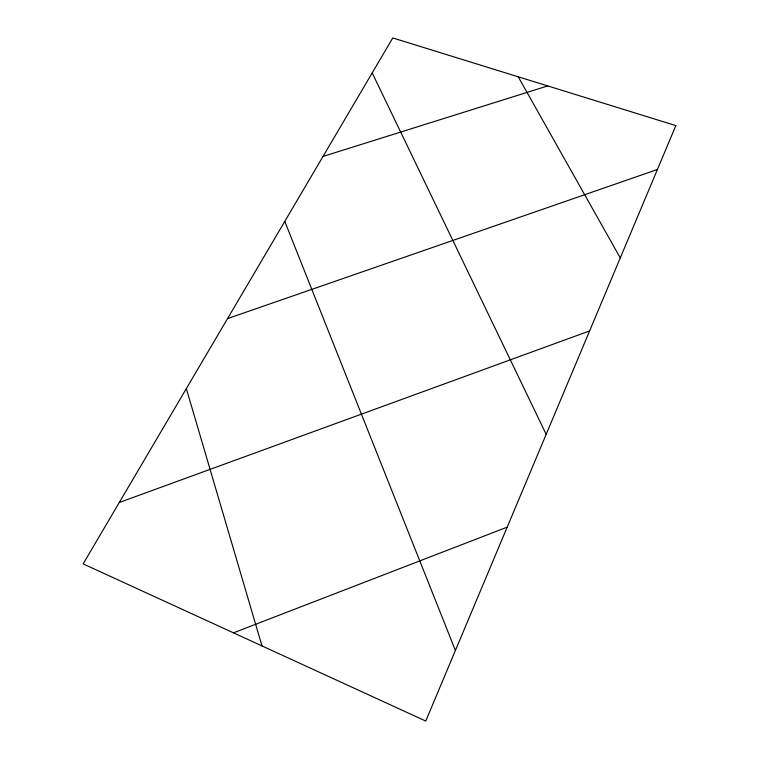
<?xml version="1.0" encoding="UTF-8"?>
<svg xmlns="http://www.w3.org/2000/svg" width="759" height="759" viewBox="0 0 759 759"><rect width="100%" height="100%" fill="white"/><g stroke="black" fill="none" stroke-linecap="round" stroke-linejoin="round"><path stroke-width="1.14" d="M233.487 632.845L507.192 527.144M119.286 502.496L589.61 330.915M227.548 318.6L657.417 169.485M323.021 156.43L547.723 85.928M518.226 76.792L620.274 257.918M372.204 72.892L546.176 434.338M284.777 221.4L455.4 650.463M186.334 388.608L261.997 645.928M675.852 125.596L425.752 721.05L83.148 563.88L392.773 37.95L675.852 125.596"/></g></svg>
